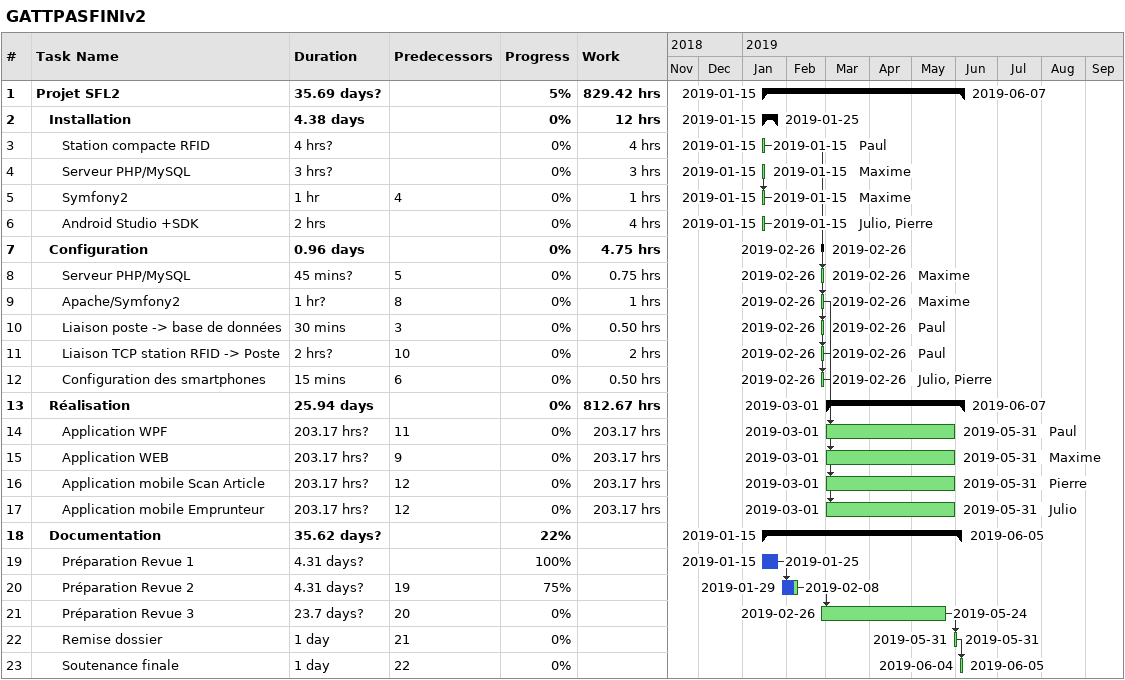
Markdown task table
GATTPASFINIv2

| ID | Level | Task | Duration | Start | Finish | Predecessors | Resources | % complete | Work (h) |
|---|---|---|---|---|---|---|---|---|---|
| 1 | 1 | **Projet SFL2** | 35.69d? | 2019-01-15 | 2019-06-07 |  |  | 5 | 829.42 |
| 2 | 2 | **Installation** | 4.38d | 2019-01-15 | 2019-01-25 |  |  | 0 | 12 |
| 3 | 3 | Station compacte RFID | 4h? | 2019-01-15 | 2019-01-15 |  | Paul | 0 | 4 |
| 4 | 3 | Serveur PHP/MySQL | 3h? | 2019-01-15 | 2019-01-15 |  | Maxime | 0 | 3 |
| 5 | 3 | Symfony2 | 1h | 2019-01-15 | 2019-01-15 | 4 | Maxime | 0 | 1 |
| 6 | 3 | Android Studio +SDK | 2h | 2019-01-15 | 2019-01-15 |  | Julio, Pierre | 0 | 4 |
| 7 | 2 | **Configuration** | 0.96d | 2019-02-26 | 2019-02-26 |  |  | 0 | 4.75 |
| 8 | 3 | Serveur PHP/MySQL | 45min? | 2019-02-26 | 2019-02-26 | 5 | Maxime | 0 | 0.75 |
| 9 | 3 | Apache/Symfony2 | 1h? | 2019-02-26 | 2019-02-26 | 8 | Maxime | 0 | 1 |
| 10 | 3 | Liaison poste -> base de données | 30min | 2019-02-26 | 2019-02-26 | 3 | Paul | 0 | 0.50 |
| 11 | 3 | Liaison TCP station RFID -> Poste | 2h? | 2019-02-26 | 2019-02-26 | 10 | Paul | 0 | 2 |
| 12 | 3 | Configuration des smartphones | 15min | 2019-02-26 | 2019-02-26 | 6 | Julio, Pierre | 0 | 0.50 |
| 13 | 2 | **Réalisation** | 25.94d | 2019-03-01 | 2019-06-07 |  |  | 0 | 812.67 |
| 14 | 3 | Application WPF | 203.17h? | 2019-03-01 | 2019-05-31 | 11 | Paul | 0 | 203.17 |
| 15 | 3 | Application WEB | 203.17h? | 2019-03-01 | 2019-05-31 | 9 | Maxime | 0 | 203.17 |
| 16 | 3 | Application mobile Scan Article | 203.17h? | 2019-03-01 | 2019-05-31 | 12 | Pierre | 0 | 203.17 |
| 17 | 3 | Application mobile Emprunteur | 203.17h? | 2019-03-01 | 2019-05-31 | 12 | Julio | 0 | 203.17 |
| 18 | 2 | **Documentation** | 35.62d? | 2019-01-15 | 2019-06-05 |  |  | 22 |  |
| 19 | 3 | Préparation Revue 1 | 4.31d? | 2019-01-15 | 2019-01-25 |  |  | 100 |  |
| 20 | 3 | Préparation Revue 2 | 4.31d? | 2019-01-29 | 2019-02-08 | 19 |  | 75 |  |
| 21 | 3 | Préparation Revue 3 | 23.7d? | 2019-02-26 | 2019-05-24 | 20 |  | 0 |  |
| 22 | 3 | Remise dossier | 1d | 2019-05-31 | 2019-05-31 | 21 |  | 0 |  |
| 23 | 3 | Soutenance finale | 1d | 2019-06-04 | 2019-06-05 | 22 |  | 0 |  |
